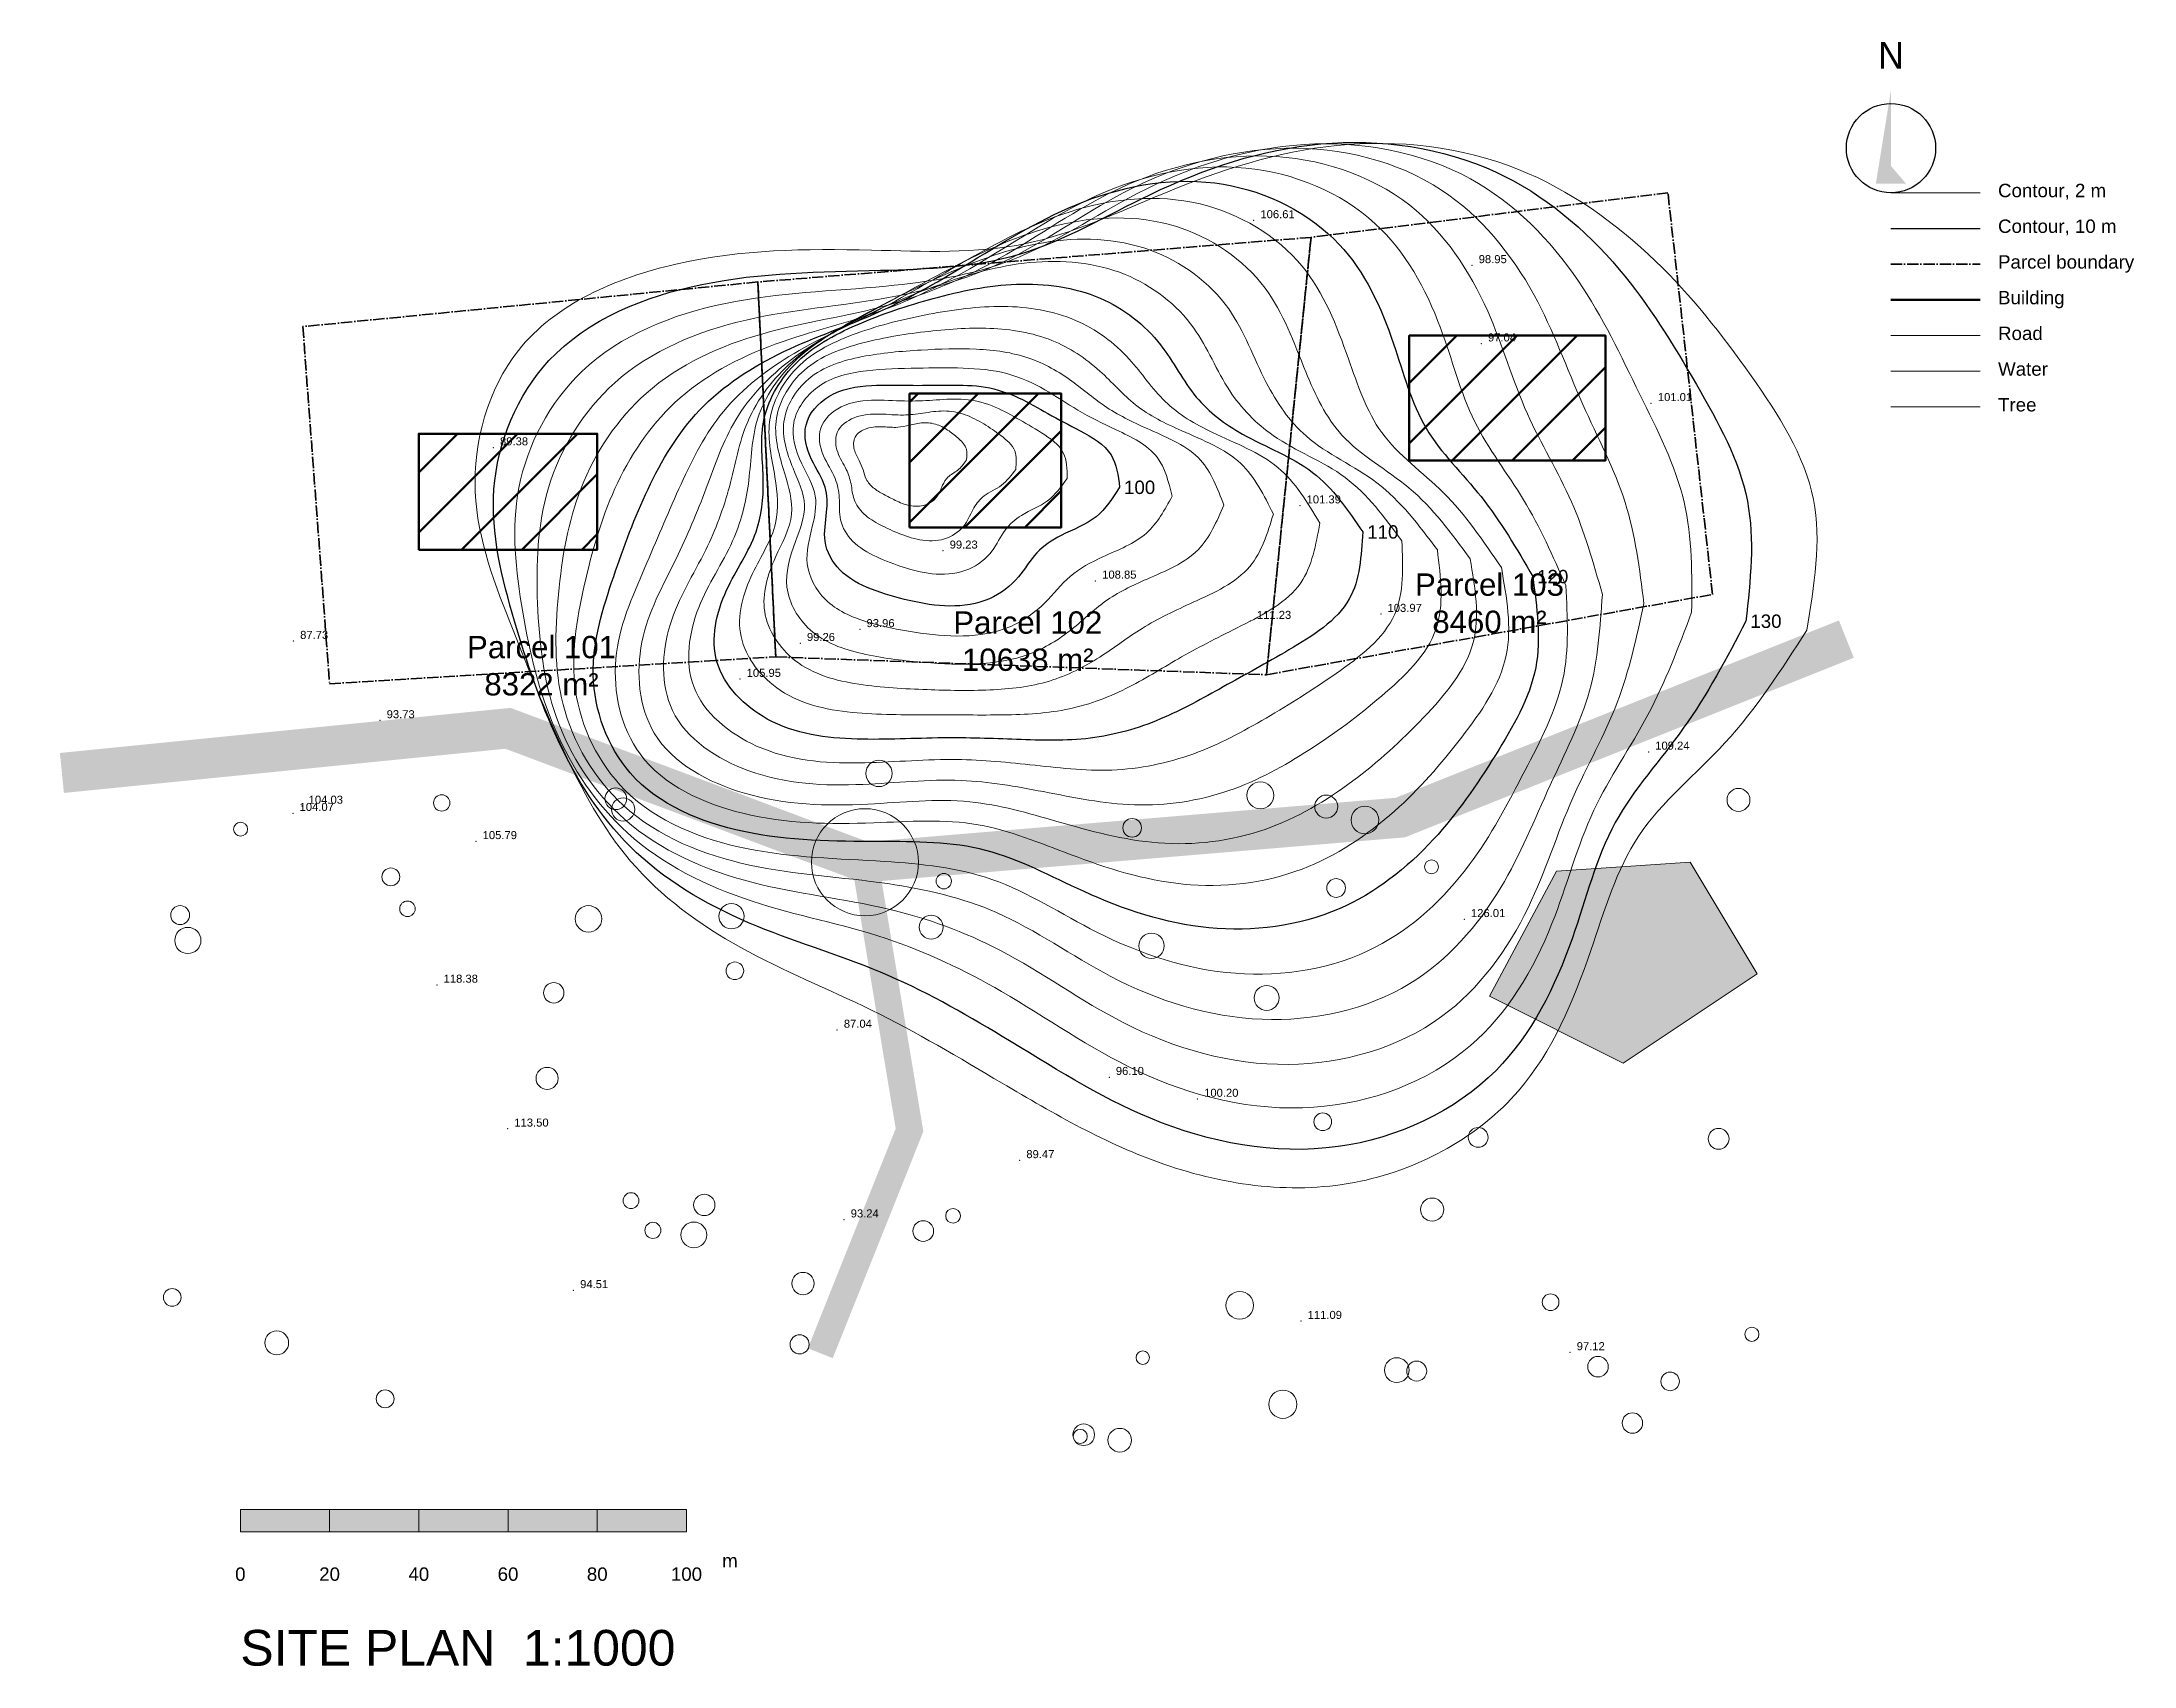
# Model space of a CAD drawing. Header units: metres. Extents: x -44 to 425, y -160 to 204.
import ezdxf
from ezdxf.enums import TextEntityAlignment as Align

# ---------------------------------------------------------------- set-up
doc = ezdxf.new("R2010")
doc.units = ezdxf.units.M
doc.linetypes.add('DASHDOT', pattern=[3.556, 2.54, -0.508, 0, -0.508])
for name, color, linetype, lineweight in [('BUILDING', 7, 'Continuous', 50), ('CONTOUR-MAJOR', 30, 'Continuous', 25), ('CONTOUR-MINOR', 8, 'Continuous', 9), ('LEGEND', 7, 'Continuous', 13), ('PARCEL', 1, 'DASHDOT', 35), ('ROAD', 9, 'Continuous', 18), ('SPOT', 2, 'Continuous', 9), ('TEXT', 2, 'Continuous', 13), ('TREES', 3, 'Continuous', 9), ('WATER', 5, 'Continuous', 18)]:
    doc.layers.add(name, color=color, linetype=linetype, lineweight=lineweight)
doc.styles.add('SITE', font='arial.ttf')

# ---------------------------------------------------------------- blocks, each defined once
blk = doc.blocks.new('NORTH')
at = {"layer": 'A-ANNO'}
blk.add_circle((0, 0), 500, dxfattribs=at)
at = {"layer": 'A-ANNO', "color": 7}
blk.add_solid([(0, 650), (-170, -400), (0, -200), (170, -400)], dxfattribs=at)
at = {"layer": 'A-ANNO'}
blk.add_text('N', height=300, dxfattribs=at).set_placement((0, 800), align=Align.BOTTOM_CENTER)

msp = doc.modelspace()

# ---------------------------------------------------------------- hatches: boundary and pattern name
at = {"layer": 'BUILDING'}
h = msp.add_hatch(dxfattribs=at)
h.set_pattern_fill('ANSI31', color=8, scale=3)
h.paths.add_polyline_path([(262, 110), (306, 110), (306, 138), (262, 138)])
h = msp.add_hatch(dxfattribs=at)
h.set_pattern_fill('ANSI31', color=8, scale=3)
h.paths.add_polyline_path([(150, 95), (184, 95), (184, 125), (150, 125)])
h = msp.add_hatch(dxfattribs=at)
h.set_pattern_fill('ANSI31', color=8, scale=3)
h.paths.add_polyline_path([(40, 90), (80, 90), (80, 116), (40, 116)])
at = {"layer": 'LEGEND'}
h = msp.add_hatch(color=252, dxfattribs=at)
h.dxf.hatch_style = 1
h.paths.add_polyline_path([(0, -130), (20, -130), (20, -125), (0, -125)])
h = msp.add_hatch(color=7, dxfattribs=at)
h.dxf.hatch_style = 1
h.paths.add_polyline_path([(20, -130), (40, -130), (40, -125), (20, -125)])
h = msp.add_hatch(color=252, dxfattribs=at)
h.dxf.hatch_style = 1
h.paths.add_polyline_path([(40, -130), (60, -130), (60, -125), (40, -125)])
h = msp.add_hatch(color=7, dxfattribs=at)
h.dxf.hatch_style = 1
h.paths.add_polyline_path([(60, -130), (80, -130), (80, -125), (60, -125)])
h = msp.add_hatch(color=252, dxfattribs=at)
h.dxf.hatch_style = 1
h.paths.add_polyline_path([(80, -130), (100, -130), (100, -125), (80, -125)])
at = {"layer": 'WATER'}
h = msp.add_hatch(color=7, dxfattribs=at)
h.set_gradient(color1=(140, 200, 255), color2=(30, 90, 170), rotation=90)
h.paths.add_polyline_path([(280, -10), (310, -25), (340, -5), (325, 20), (295, 18)])

# ---------------------------------------------------------------- linework, layer by layer
at = {"layer": 'BUILDING'}
msp.add_line((370, 146), (390, 146), dxfattribs=at)
for points in [[(262, 110), (306, 110), (306, 138), (262, 138)], [(150, 95), (184, 95), (184, 125), (150, 125)], [(40, 90), (80, 90), (80, 116), (40, 116)]]:
    msp.add_lwpolyline(points, close=True, dxfattribs=at)
at = {"layer": 'CONTOUR-MAJOR'}
msp.add_line((370, 162), (390, 162), dxfattribs=at)
for points in [[(337.48, 74), (337.81, 100.89), (326.4, 127), (309.09, 152.82), (281.47, 174.63), (242.21, 180.94), (204, 169.62), (174.62, 156.24), (143.47, 152.63), (103.42, 149.43), (69.18, 132.38), (56.85, 103.57), (61.48, 74), (71.21, 47.31), (87.38, 23.5), (113.93, 6.45), (143.47, -4.63), (170.77, -19.01), (204, -37.38), (246.05, -43.71), (281.47, -26.63), (298.58, 3.06), (308.2, 28.88), (323.45, 50), (337.48, 74)], [(289.68, 84), (278.1, 101.91), (265.8, 117.25), (258.51, 136.13), (246.3, 158.43), (220.4, 171.89), (189, 167.98), (163.8, 154.53), (143.3, 143.37), (121.81, 134.39), (102.93, 121.27), (91.38, 103.62), (83.68, 84), (79.12, 61.92), (87.39, 40), (112.84, 26.88), (143.3, 24.63), (167.08, 22.66), (189, 13.48), (217.12, 5.3), (246.3, 9.57), (267.48, 25.14), (281.34, 44.02), (290.36, 63.63), (289.68, 84)], [(251.59, 94), (240.36, 107.34), (224.62, 115.92), (214.28, 124.21), (206.26, 135.91), (192.71, 146.38), (174, 149.51), (155.31, 146.31), (138.26, 140.42), (124.13, 131.4), (117.26, 118.57), (117.21, 105.41), (115.59, 94), (108.99, 80.94), (106.84, 64.92), (118.11, 52.08), (138.26, 47.58), (157.51, 47.85), (174, 47.51), (190.51, 47.79), (206.26, 52.09), (220.3, 59.28), (235.04, 67.57), (248.58, 79.01), (251.59, 94)], [(197.08, 104), (195.17, 111.27), (188.23, 116.66), (181.02, 120.52), (174.44, 124.06), (167.02, 126.44), (159, 126.9), (150.84, 126.85), (141.44, 126.81), (131.89, 124.33), (126.8, 117.94), (128.06, 110.22), (131.08, 104), (131.42, 98.46), (131.07, 91.91), (134.36, 85.52), (141.44, 81.19), (149.94, 78.63), (159, 77.4), (167.92, 79.04), (174.44, 83.94), (178.56, 89.33), (183.96, 93.19), (191.81, 97.41), (197.08, 104)]]:
    msp.add_spline(points, degree=3, dxfattribs=at)
at = {"layer": 'CONTOUR-MINOR'}
msp.add_line((370, 170), (390, 170), dxfattribs=at)
for points in [[(351.12, 72), (352.61, 101.26), (338.63, 129), (317.23, 154.68), (286.47, 175.23), (245.8, 180.6), (207, 169.86), (176.06, 158.61), (141.47, 157.13), (97.65, 154.01), (62.32, 134.65), (52.65, 103.02), (61.12, 72), (72.49, 44.97), (87.48, 20.25), (112.17, 0.88), (141.47, -13.13), (170.74, -29.49), (207, -47.64), (251.12, -51.48), (286.47, -31.23), (302.71, 0.22), (313.47, 25.9), (332.77, 46.73), (351.12, 72)], [(325.31, 76), (323.62, 100.64), (313.7, 124.8), (299.95, 150.21), (275.74, 173.09), (238.45, 180.81), (201, 169.79), (172.81, 154.9), (144.74, 149.08), (108.75, 145.19), (76.51, 129.91), (62.43, 103.85), (63.31, 76), (70.55, 49.78), (86.8, 26.55), (114.69, 11.27), (144.74, 2.92), (170.64, -8.99), (201, -26.71), (240.62, -34.9), (275.74, -21.09), (294.01, 6.24), (303.41, 31.66), (315.5, 52.99), (325.31, 76)], [(314.62, 78), (310.4, 100.59), (300.93, 122.57), (290.02, 147.02), (269.27, 170.58), (234.43, 179.96), (198, 170.02), (170.72, 154.36), (145.27, 146.5), (113.36, 141.48), (83.91, 127.4), (69.07, 103.91), (66.62, 78), (70.85, 52.45), (86.16, 29.57), (114.66, 15.5), (145.27, 9.5), (170.24, 0.3), (198, -15.98), (234.9, -25.3), (269.27, -14.58), (288.72, 9.96), (298.68, 34.4), (308.62, 55.77), (314.62, 78)], [(305.3, 80), (298.37, 100.77), (288.5, 120.49), (279.6, 143.45), (262.12, 167.19), (230.09, 178.22), (195, 169.97), (168.44, 154.33), (145.12, 144.8), (117.1, 138.42), (90.97, 125.04), (76.39, 103.84), (71.3, 80), (72.35, 55.35), (85.85, 32.74), (114.14, 19.36), (145.12, 15.2), (169.53, 8.7), (195, -5.53), (229.01, -15.19), (262.12, -7.19), (282.56, 14.33), (293.62, 37.29), (302.42, 58.41), (305.3, 80)], [(297.1, 82), (287.62, 101.22), (276.71, 118.68), (269, 139.75), (254.4, 163.06), (225.41, 175.52), (192, 169.35), (166.1, 154.49), (144.4, 143.83), (119.91, 136.07), (97.39, 122.97), (83.96, 103.71), (77.1, 82), (75.12, 58.51), (86.18, 36.18), (113.43, 23.08), (144.4, 20.17), (168.47, 16.14), (192, 4.35), (223.04, -4.89), (254.4, 0.94), (275.47, 19.4), (287.92, 40.47), (296.46, 61.01), (297.1, 82)], [(282.66, 86), (269.63, 102.81), (255.87, 116.26), (248.39, 132.79), (237.99, 153.54), (215.11, 167.48), (186, 165.75), (161.64, 154.2), (141.99, 143.17), (122.95, 133.29), (107.49, 120), (98.29, 103.63), (90.66, 86), (84.17, 65.54), (89.59, 44.26), (112.62, 30.97), (141.99, 28.83), (165.42, 28.39), (186, 21.75), (211.33, 15.1), (237.99, 18.46), (258.72, 31.46), (273.77, 48), (283.74, 66.36), (282.66, 86)], [(275.66, 88), (261.95, 103.87), (246.94, 115.69), (238.83, 129.87), (229.68, 148.64), (209.61, 162.48), (183, 162.66), (159.68, 153.28), (140.68, 142.98), (123.51, 132.62), (111.05, 119.15), (104.42, 103.79), (97.66, 88), (90.01, 69.31), (92.79, 48.94), (112.97, 35.48), (140.68, 33.02), (163.54, 33.53), (183, 29.16), (205.75, 24.33), (229.68, 27.36), (249.38, 38.22), (265.2, 52.4), (276.35, 69.24), (275.66, 88)], [(268.31, 90), (254.73, 105.02), (238.89, 115.5), (229.96, 127.47), (221.54, 143.96), (203.98, 157.13), (180, 158.81), (157.97, 151.66), (139.54, 142.56), (123.73, 132.2), (113.73, 118.69), (109.63, 104.14), (104.31, 90), (96.32, 73.18), (96.86, 54), (113.99, 40.49), (139.54, 37.44), (161.54, 38.32), (180, 35.81), (200.42, 32.85), (221.54, 36.04), (239.7, 45.23), (255.76, 57.19), (268.04, 72.31), (268.31, 90)], [(260.35, 92), (247.64, 106.2), (231.53, 115.61), (221.79, 125.59), (213.7, 139.68), (198.32, 151.68), (177, 154.35), (156.52, 149.32), (138.7, 141.75), (123.86, 131.85), (115.72, 118.54), (113.87, 104.69), (110.35, 92), (102.75, 77.08), (101.63, 59.36), (115.73, 46.04), (138.7, 42.25), (159.5, 43.01), (177, 41.85), (195.34, 40.66), (213.7, 44.32), (229.93, 52.3), (245.62, 62.29), (258.75, 75.57), (260.35, 92)], [(241.98, 96), (232.63, 108.38), (217.88, 116.3), (207.3, 123.22), (199.26, 132.71), (187.22, 141.41), (171, 144.52), (154.29, 142.76), (138.26, 138.54), (124.72, 130.71), (118.63, 118.68), (119.83, 106.28), (119.98, 96), (114.79, 84.7), (112.23, 70.55), (121.03, 58.52), (138.26, 53.46), (155.65, 53.03), (171, 53.02), (185.87, 54.38), (199.26, 59.29), (210.99, 66.01), (224.28, 72.93), (237.68, 82.6), (241.98, 96)], [(231.55, 98), (224.27, 109.31), (211.06, 116.65), (200.67, 122.5), (192.65, 130.03), (181.9, 136.91), (168, 139.6), (153.41, 138.84), (138.65, 136.12), (125.78, 129.67), (120.08, 118.75), (121.97, 107.25), (123.55, 98), (119.95, 88.34), (117.53, 76.15), (124.3, 65.23), (138.65, 59.88), (153.95, 58.67), (168, 58.6), (181.36, 60.6), (192.65, 65.97), (202.14, 72.39), (213.61, 78.25), (226.29, 86.29), (231.55, 98)], [(220.45, 100), (215.22, 110.09), (203.93, 116.86), (194.21, 121.91), (186.39, 127.79), (176.77, 132.94), (165, 134.95), (152.58, 134.75), (139.39, 133.27), (127.34, 128.24), (121.84, 118.69), (123.88, 108.26), (126.45, 100), (124.42, 91.85), (122.53, 81.61), (127.74, 72.06), (139.39, 66.73), (152.44, 64.84), (165, 64.45), (176.91, 66.66), (186.39, 72.21), (193.81, 78.39), (203.24, 83.44), (214.67, 90.02), (220.45, 100)], [(208.87, 102), (205.48, 110.74), (196.35, 116.87), (187.72, 121.29), (180.36, 125.85), (171.82, 129.47), (162, 130.7), (151.75, 130.7), (140.36, 130.11), (129.41, 126.44), (124.05, 118.43), (125.83, 109.27), (128.87, 102), (128.21, 95.21), (127.07, 86.87), (131.15, 78.86), (140.36, 73.89), (151.11, 71.52), (162, 70.7), (172.45, 72.74), (180.36, 78.15), (185.98, 84.02), (193.33, 88.43), (203.1, 93.74), (208.87, 102)], [(185.32, 106), (184.47, 111.72), (179.58, 116.21), (174.01, 119.51), (168.51, 122.25), (162.33, 123.71), (156, 123.57), (149.81, 123.33), (142.51, 123.53), (134.67, 122), (130.08, 117.22), (130.72, 111.08), (133.32, 106), (134.24, 101.63), (134.54, 96.71), (137.24, 91.93), (142.51, 88.47), (148.87, 86.03), (156, 84.57), (163.27, 85.66), (168.51, 89.75), (171.44, 94.42), (175.12, 97.72), (180.95, 100.99), (185.32, 106)], [(173.81, 108), (173.59, 112.14), (170.49, 115.57), (166.62, 118.21), (162.45, 120.27), (157.68, 121.1), (153, 120.62), (148.64, 120.2), (143.45, 120.41), (137.57, 119.57), (133.8, 116.31), (133.9, 111.84), (135.81, 108), (136.88, 104.76), (137.58, 101.32), (139.75, 98.06), (143.45, 95.59), (147.85, 93.57), (153, 92.12), (158.48, 92.67), (162.45, 95.73), (164.44, 99.42), (166.71, 102.06), (170.61, 104.46), (173.81, 108)], [(162.72, 110), (162.75, 112.56), (161.1, 114.81), (158.85, 116.63), (156.18, 118.03), (153.02, 118.46), (150, 117.92), (147.34, 117.45), (144.18, 117.56), (140.43, 117.17), (137.82, 115.27), (137.61, 112.49), (138.72, 110), (139.57, 107.9), (140.31, 105.81), (141.87, 103.91), (144.18, 102.44), (146.81, 101.07), (150, 99.92), (153.55, 100.07), (156.18, 101.97), (157.41, 104.45), (158.61, 106.27), (160.79, 107.83), (162.72, 110)]]:
    msp.add_spline(points, degree=3, dxfattribs=at)
at = {"layer": 'LEGEND', "color": 8}
for points in [[(0, -130), (20, -130), (20, -125), (0, -125)], [(40, -130), (60, -130), (60, -125), (40, -125)], [(80, -130), (100, -130), (100, -125), (80, -125)]]:
    msp.add_lwpolyline(points, close=True, dxfattribs=at)
at = {"layer": 'LEGEND', "color": 7}
for points in [[(20, -130), (40, -130), (40, -125), (20, -125)], [(60, -130), (80, -130), (80, -125), (60, -125)]]:
    msp.add_lwpolyline(points, close=True, dxfattribs=at)
at = {"layer": 'PARCEL'}
msp.add_line((370, 154), (390, 154), dxfattribs=at)
for points in [[(230, 62), (330, 80), (320, 170), (240, 160)], [(120, 66), (230, 62), (240, 160), (116, 150)], [(20, 60), (120, 66), (116, 150), (14, 140)]]:
    msp.add_lwpolyline(points, close=True, dxfattribs=at)
at = {"layer": 'ROAD'}
msp.add_line((370, 138), (390, 138), dxfattribs=at)
for points, const_width in [([(-40, 40), (60, 50), (140, 20), (260, 30), (360, 70)], 9), ([(140, 20), (150, -40), (130, -90)], 6)]:
    msp.add_lwpolyline(points, dxfattribs=dict(at, const_width=const_width))
msp.add_circle((140, 20), 12, dxfattribs=at)
at = {"layer": 'SPOT', "color": 2}
for p in [(227.15, 163.79), (276.08, 153.72), (278.15, 136.18), (316.24, 122.82), (56.7, 112.9), (237.5, 99.89), (157.49, 89.77), (191.68, 83.04), (255.65, 75.59), (138.86, 72.17), (226.37, 74.02), (11.9, 69.53), (125.5, 69.07), (111.99, 61.03), (31.29, 51.76), (315.65, 44.72), (11.77, 30.99), (13.81, 32.61), (52.81, 24.68), (274.35, 7.21), (44.06, -7.49), (133.77, -17.58), (194.75, -28.16), (214.54, -33.05), (59.91, -39.73), (174.68, -46.8), (135.31, -60.08), (74.66, -75.92), (237.74, -82.82), (298.05, -89.83)]:
    msp.add_point(p, dxfattribs=at)
at = {"layer": 'TREES'}
msp.add_line((370, 122), (390, 122), dxfattribs=at)
for centre, radius in [((143.14, 39.89), 2.95), ((228.63, 34.98), 3.02), ((45.13, 33.28), 1.83), ((84.15, 34.22), 2.42), ((85.79, 31.83), 2.6), ((243.4, 32.47), 2.57), ((335.82, 33.97), 2.57), ((0.05, 27.41), 1.56), ((199.9, 27.71), 2.08), ((252.07, 29.45), 3.1), ((267, 18.95), 1.56), ((33.73, 16.71), 2), ((157.68, 15.76), 1.72), ((245.62, 14.23), 2.1), ((-13.5, 8.16), 2.12), ((37.46, 9.57), 1.74), ((78.03, 7.3), 2.97), ((110.08, 7.9), 2.82), ((-11.77, 2.47), 2.94), ((154.85, 5.46), 2.67), ((204.24, 1.27), 2.85), ((110.84, -4.33), 1.98), ((70.25, -9.25), 2.29), ((230.05, -10.4), 2.79), ((68.77, -28.44), 2.48), ((242.62, -38.14), 1.99), ((277.47, -41.65), 2.22), ((331.36, -41.97), 2.33), ((87.56, -55.82), 1.78), ((103.98, -56.78), 2.39), ((267.15, -57.82), 2.59), ((92.48, -62.48), 1.8), ((101.64, -63.51), 2.89), ((153.07, -62.63), 2.32), ((159.76, -59.23), 1.65), ((126.12, -74.4), 2.51), ((-15.28, -77.49), 1.98), ((224.02, -79.28), 3.1), ((293.71, -78.58), 1.87), ((338.82, -85.77), 1.58), ((8.15, -87.67), 2.67), ((125.36, -88.02), 2.14), ((202.28, -91), 1.5), ((259.22, -93.79), 2.77), ((263.68, -94.01), 2.24), ((304.32, -93.02), 2.3), ((32.45, -100.23), 2.01), ((233.68, -101.45), 3.16), ((320.49, -96.32), 2.08), ((189.04, -108.26), 2.43), ((188.27, -108.64), 1.58), ((197.12, -109.49), 2.65), ((312.04, -105.65), 2.29)]:
    msp.add_circle(centre, radius, dxfattribs=at)
at = {"layer": 'WATER'}
msp.add_line((370, 130), (390, 130), dxfattribs=at)
msp.add_lwpolyline([(280, -10), (310, -25), (340, -5), (325, 20), (295, 18)], close=True, dxfattribs=at)

# ---------------------------------------------------------------- block references
at = {"layer": 'LEGEND', "xscale": 0.02, "yscale": 0.02, "zscale": 0.02}
msp.add_blockref('NORTH', (370, 180), dxfattribs=at)

# ---------------------------------------------------------------- texts
at = {"layer": 'LEGEND', "style": 'SITE'}
for s, p in [('Contour, 2 m', (394, 169)), ('Contour, 10 m', (394, 161)), ('Parcel boundary', (394, 153)), ('Building', (394, 145)), ('Road', (394, 137)), ('Water', (394, 129)), ('Tree', (394, 121)), ('m', (108, -138))]:
    msp.add_text(s, height=3, dxfattribs=at).set_placement(p)
for s, p in [('0', (0, -138)), ('20', (20, -138)), ('40', (40, -138)), ('60', (60, -138)), ('80', (80, -138)), ('100', (100, -138))]:
    msp.add_text(s, height=3, dxfattribs=at).set_placement(p, align=Align.TOP_CENTER)
at = {"layer": 'SPOT', "style": 'SITE'}
for s, p in [('106.61', (228.65, 164.29)), ('98.95', (277.58, 154.22)), ('97.04', (279.65, 136.68)), ('101.01', (317.74, 123.32)), ('89.38', (58.2, 113.4)), ('101.39', (239, 100.39)), ('99.23', (158.99, 90.27)), ('108.85', (193.18, 83.54)), ('111.23', (227.87, 74.52)), ('103.97', (257.15, 76.09)), ('87.73', (13.4, 70.03)), ('99.26', (127, 69.57)), ('93.96', (140.36, 72.67)), ('105.95', (113.49, 61.53)), ('93.73', (32.79, 52.26)), ('109.24', (317.15, 45.22)), ('104.07', (13.27, 31.49)), ('104.03', (15.31, 33.11)), ('105.79', (54.31, 25.18)), ('126.01', (275.85, 7.71)), ('118.38', (45.56, -6.99)), ('87.04', (135.27, -17.08)), ('96.10', (196.25, -27.66)), ('100.20', (216.04, -32.55)), ('113.50', (61.41, -39.23)), ('89.47', (176.18, -46.3)), ('93.24', (136.81, -59.58)), ('94.51', (76.16, -75.42)), ('111.09', (239.24, -82.32)), ('97.12', (299.55, -89.33))]:
    msp.add_text(s, height=1.8, dxfattribs=at).set_placement(p)
at = {"layer": 'TEXT', "style": 'SITE'}
for s, p in [('100', (198.08, 104)), ('110', (252.59, 94)), ('120', (290.68, 84)), ('130', (338.48, 74))]:
    msp.add_text(s, height=3, dxfattribs=at).set_placement(p, align=Align.MIDDLE_LEFT)
msp.add_text('SITE PLAN  1:1000', height=8, dxfattribs=at).set_placement((0, -160))
at = {"layer": 'TEXT', "char_height": 5, "attachment_point": 5, "style": 'SITE'}
for s, insert in [('Parcel 103\\P8460 m²', (280, 78)), ('Parcel 102\\P10638 m²', (176.5, 69.5)), ('Parcel 101\\P8322 m²', (67.5, 64))]:
    msp.add_mtext(s, dxfattribs=dict(at, insert=insert))

doc.saveas('drawing.dxf')
